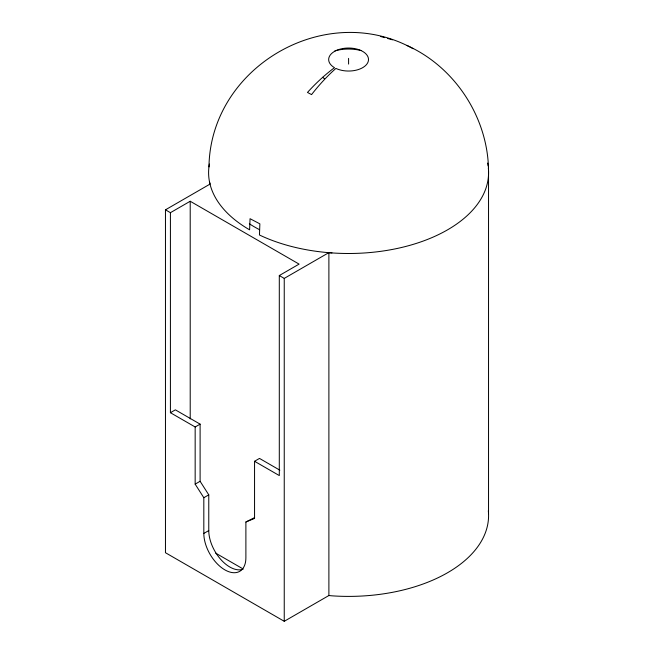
<?xml version="1.0" encoding="UTF-8"?>
<svg xmlns="http://www.w3.org/2000/svg" width="654" height="654" viewBox="0 0 654 654"><rect width="100%" height="100%" fill="white"/><g stroke="black" fill="none" stroke-linecap="round" stroke-linejoin="round"><path stroke-width="0.98" d="M208.961 166.909C210.408 66.733 325.676 0.016 413.091 48.69M488.325 510.766A139.989 80.818 0 0 1 331.97 595.827L328.888 595.524L284.245 621.3L165.462 552.72L165.462 209.82L210.106 184.044L209.591 182.27M170.416 212.681L190.208 201.252L299.099 264.11L279.299 275.538L279.299 475.564L254.553 461.283L254.553 518.434L245.888 521.998L245.888 557.723A29.749 17.176 60 0 1 224.853 569.863A29.749 17.176 60 0 1 203.819 533.435L203.819 497.71L195.162 484.14L195.162 426.988L170.416 412.707L170.416 212.681L165.462 209.82M279.299 275.538L284.245 278.4L328.888 252.624L331.97 252.926M170.416 412.707L175.362 409.845L200.108 424.135L200.108 481.287L208.773 494.857L208.773 530.574A29.749 17.176 60 0 0 220.75 559.415A29.749 17.176 60 0 0 243.043 569.233M195.162 426.988L200.108 424.135M195.162 484.14L200.108 481.287M254.553 461.283L259.499 458.421L279.83 470.161M203.819 497.71L208.773 494.857M203.819 533.435L208.773 530.574M245.888 521.998L254.308 517.715M387.503 38.422L392.523 39.837M380.554 36.469L384.675 37.638M406.952 45.478C455.241 67.125 488.129 117.883 488.538 170.751L488.538 513.652M215.673 553.137L242.896 568.849M348.59 58.378L348.59 64.092M328.888 252.624L328.888 595.524M284.245 278.4L284.245 621.3M190.208 201.252L190.208 418.887M488.325 167.865A139.989 80.818 0 0 1 411.995 244.727A139.989 80.818 0 0 1 259.458 234.999L259.867 223.848L250.049 218.698L249.599 229.824A139.989 80.818 0 0 1 209.403 164.031M487.59 163.075A139.989 80.818 0 0 1 488.088 165.953M259.556 229.709A132.991 76.78 0 0 1 249.338 223.774M324.409 78.676A31.351 18.099 0 0 1 322.626 77.295M334.889 50.865A31.351 18.099 0 0 1 360.934 50.513M311.566 94.593L307.47 92.443A139.989 80.826 -60 0 1 334.505 67.673A19.922 11.502 0 0 1 342.827 48.527A19.922 11.502 0 0 1 368.12 61.803A19.922 11.502 0 0 1 335.903 68.408A139.989 72.774 -64.5 0 0 311.566 94.593"/></g></svg>
